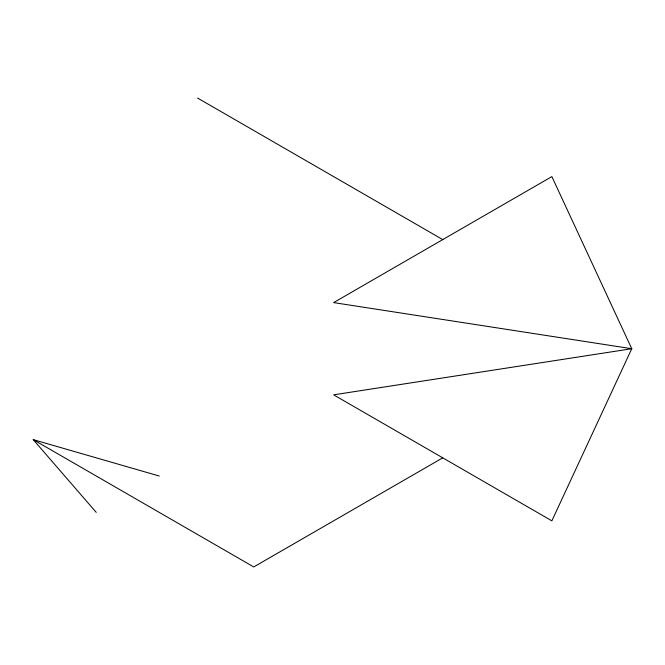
<?xml version="1.0" encoding="UTF-8"?>
<svg xmlns="http://www.w3.org/2000/svg" width="665" height="665" viewBox="0 0 665 665"><rect width="100%" height="100%" fill="white"/><g stroke="black" fill="none" stroke-linecap="round" stroke-linejoin="round"><path stroke-width="1" d="M442.749 457.836L253.747 566.954L33.25 439.648L96.25 512.391M33.25 439.648L159.251 476.024M197.572 98.046L442.749 239.6M631.75 348.718L551.867 520.836L333.631 394.835L631.75 348.718L551.867 176.599L333.631 302.6L631.75 348.718"/></g></svg>
